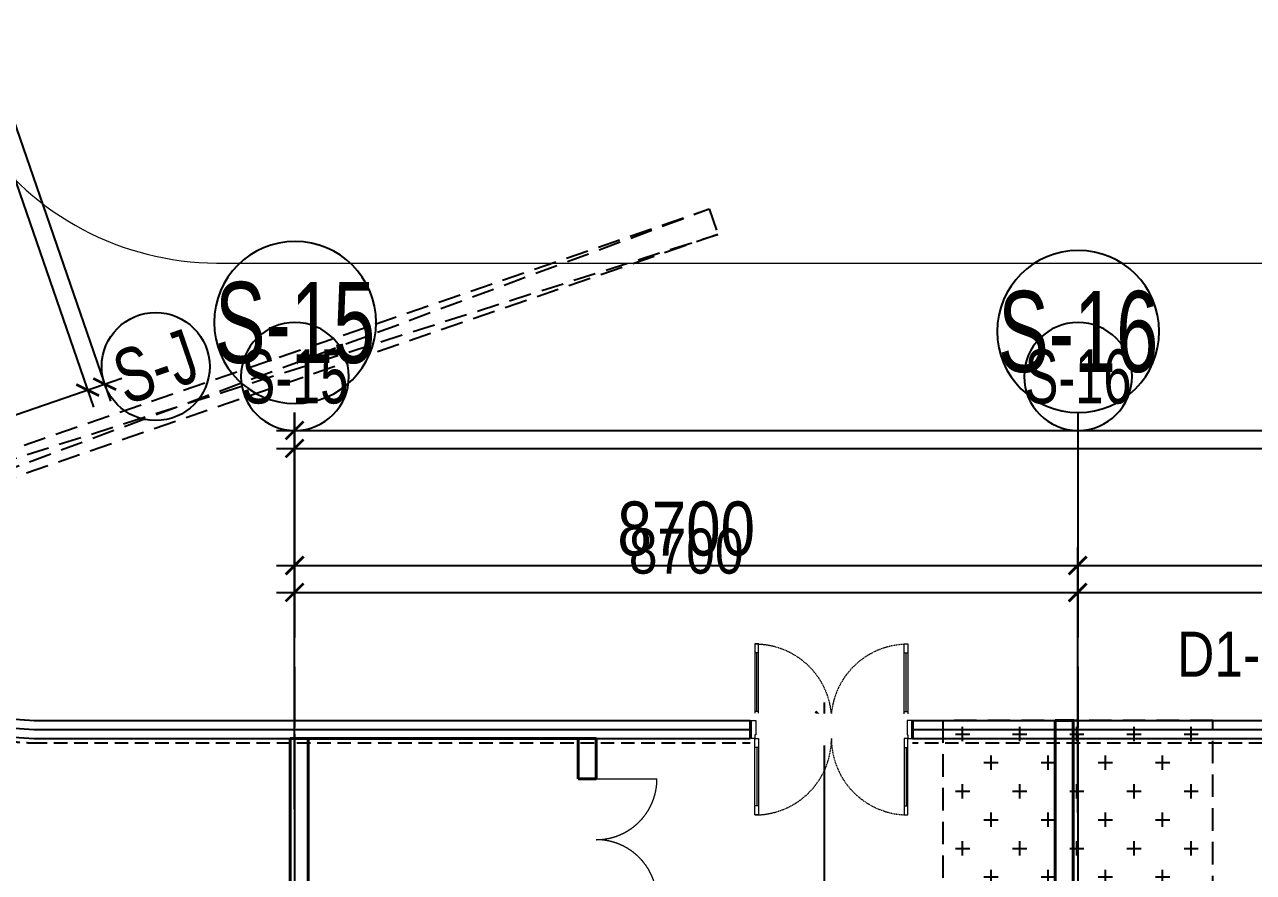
# Model space of a CAD drawing. Header units: millimetres. Extents: x -1534340 to 1713810, y -1348191 to 1114081.
# Drawn here: x 1302238 to 1315889, y -314515 to -305095 of the extents above; entities that cross this region are included whole.
import ezdxf
from ezdxf.enums import TextEntityAlignment as Align

# ---------------------------------------------------------------- set-up
doc = ezdxf.new("R2010")
doc.units = ezdxf.units.MM
doc.header["$LTSCALE"] = 100
doc.set_wipeout_variables(frame=1)
doc.header["$PDMODE"] = 32
doc.header["$PDSIZE"] = 2.5
for name, pattern in [('CENTER2', [1.125, 0.75, -0.125, 0.125, -0.125]), ('DASHED', [4.5, 3, -1.5]), ('DASHED2', [0.375, 0.25, -0.125]), ('HIDDEN', [0.375, 0.25, -0.125]), ('HIDDEN2', [0.1875, 0.125, -0.0625]), ('xref.asix of  podium$0$xref.asix of  podium$0$DASHDOT', [1, 0.5, -0.25, 0, -0.25])]:
    doc.linetypes.add(name, pattern=pattern)
for name, color, linetype, lineweight in [('0-Hatch', 250, 'Continuous', 40), ('ccu12-Tencaukien', 9, 'Continuous', 15), ('CUA', 37, 'Continuous', 13), ('D-building block', 8, 'Continuous', 13), ('KT-Net cat', 1, 'Continuous', 40), ('KT-Net cot', 2, 'Continuous', 50), ('KT-Net thay', 7, 'Continuous', 15)]:
    doc.layers.add(name, color=color, linetype=linetype, lineweight=lineweight)
for name, color, linetype in [('0-khuat', 3, 'HIDDEN'), ('A-GLAZ', 135, 'Continuous'), ('ccu11-Khuat', 9, 'DASHED'), ('ccu12-Hatch', 250, 'Continuous'), ('ccu12-Manh', 8, 'Continuous'), ('ccu12-Text', 31, 'Continuous'), ('ccu12-Thay', 7, 'Continuous'), ('ccu12-Truc', 13, 'CENTER2'), ('KC2-DIM', 251, 'Continuous'), ('KCS_COLUMN', 2, 'Continuous'), ('KT-Dim', 8, 'Continuous'), ('KT-Kich thuoc', 9, 'Continuous'), ('xref.asix of  podium$0$xref.asix of  podium$0$AUDIT_I_220805193045-1', 50, 'Continuous'), ('xref.asix of  podium$0$xref.asix of  podium$0$AUDIT_I_220807103235-17', 50, 'Continuous'), ('xref.asix of  podium$0$xref.asix of  podium$0$KT-Dim', 8, 'Continuous'), ('xref.asix of  podium$0$xref.asix of  podium$0$KT-Kich thuoc', 9, 'Continuous'), ('xref.asix of  podium$0$xref.asix of  podium$0$KT-Luoi truc South Tower', 8, 'xref.asix of  podium$0$xref.asix of  podium$0$DASHDOT'), ('Xref_ST_MBDV Cot vach 30.7.2022|Xref_ST_MBDV Cot vach 30.7.2022|Xref_ST_MBDV Cot vach 30.7.2022|Xref_ST_MBDV Cot vach 30.7.2022|A-GRID-SYM', 50, 'Continuous')]:
    doc.layers.add(name, color=color, linetype=linetype)
doc.styles.add('Arial Narrow', font='ARIALN.TTF')
doc.styles.add('HBA-Text', font='GOTHIC.TTF')
doc.styles.add('xref.asix of  podium$0$xref.asix of  podium$0$HBA-Text', font='GOTHIC.TTF')
doc.dimstyles.new('ccu12-200', dxfattribs={"dimscale": 200, "dimtxt": 2.5, "dimasz": 1, "dimexe": 1, "dimexo": 2, "dimgap": 1, "dimtad": 1, "dimdec": 0, "dimrnd": 5, "dimdsep": 46, "dimtxsty": 'Arial Narrow', "dimblk": 'ARCHTICK', "dimcen": -1, "dimdle": 1, "dimclrd": 256, "dimclre": 256, "dimclrt": 3, "dimadec": 0, "dimazin": 2, "dimtfac": 0.1, "dimtdec": 0, "dimtmove": 0, "dimatfit": 1, "dimldrblk": 'ARCHTICK', "dimfxl": 1, "dimtvp": 0.833333, "dimtolj": 1, "dimtzin": 12, "dimarcsym": 0})
doc.dimstyles.new('CCU_1-200', dxfattribs={"dimscale": 200, "dimtxt": 3, "dimasz": 1, "dimexe": 1, "dimexo": 2, "dimgap": 0.5, "dimtad": 1, "dimdec": 0, "dimdsep": 46, "dimtxsty": 'Arial Narrow', "dimblk": 'ARCHTICK', "dimcen": -1, "dimdle": 1, "dimclrd": 256, "dimclre": 256, "dimclrt": 3, "dimadec": 0, "dimazin": 2, "dimtfac": 0.1, "dimtdec": 0, "dimtix": 1, "dimtmove": 2, "dimatfit": 1, "dimfxl": 1, "dimtvp": 0.833333, "dimtolj": 1, "dimtzin": 12, "dimarcsym": 0})

# ---------------------------------------------------------------- blocks, each defined once
blk = doc.blocks.new('MBKC-T1-PN')
at = {"layer": '0-Hatch', "ltscale": 2}
h = blk.add_hatch(dxfattribs=at)
h.set_pattern_fill('CROSS', color=256, scale=1000, angle=90, style=0)
h.set_pattern_definition([(90, (-894365, 300749.5), (-6350, 6350), [3175, -9525]), (180, (-892777, 302337), (-6350, -6350), [3175, -9525])])
h.paths.add_polyline_path([(44971, -15577), (64016, -9001), (65302, -12727), (73787, -12727), (73787, -25677), (62787, -25677), (62787, -28977), (49597, -28977)])
at = {"layer": 'ccu12-Hatch', "ltscale": 0.5}
h = blk.add_hatch(dxfattribs=at)
h.set_pattern_fill('CROSS', color=256, scale=50)
h.set_pattern_definition([(0, (-894364.76, 300749.45), (317.5, 317.5), [158.75, -476.25]), (90, (-894285.4, 300670.08), (-317.5, 317.5), [158.75, -476.25])])
h.paths.add_polyline_path([(79837, -25677), (82837, -25677), (82837, -12077), (79837, -12077)])
at = {"layer": '0-khuat', "ltscale": 10}
blk.add_lwpolyline([(82837, -25677), (82837, -12077), (79837, -12077), (79837, -25677)], close=True, dxfattribs=at)
at = {"layer": 'ccu11-Khuat', "ltscale": 0.5, "elevation": 0}
blk.add_lwpolyline([(100591, -35427), (55456, -35427, -0.326962), (50828, -32029), (46319, -19000, 0.427662), (30483, -12598), (15440, -17788, -0.196541), (11052, -17540, -0.045291), (3605, -9503), (-504, -3436, -0.399034), (1771, 353), (31191, 10495, -0.12044), (42592, 11818), (58407, 7707, -0.226255), (60280, 6013), (65645, -9495, 0.291647), (69738, -12327), (89787, -12327)], format="xyb", dxfattribs=at)
at = {"layer": 'ccu12-Thay', "ltscale": 0.5, "elevation": 0}
blk.add_lwpolyline([(31107, 10731, -0.12058), (42639, 12064), (58474, 7948, -0.227239), (60514, 6101), (65879, -9406, 0.290863), (69743, -12077), (90037, -12077)], format="xyb", dxfattribs=at)
blk = doc.blocks.new('GRID-SYM-flat-91')
at = {"layer": 'Xref_ST_MBDV Cot vach 30.7.2022|Xref_ST_MBDV Cot vach 30.7.2022|Xref_ST_MBDV Cot vach 30.7.2022|Xref_ST_MBDV Cot vach 30.7.2022|A-GRID-SYM'}
blk.add_circle((0, 0, 0), 900, dxfattribs=at)
at = {"layer": 'Xref_ST_MBDV Cot vach 30.7.2022|Xref_ST_MBDV Cot vach 30.7.2022|Xref_ST_MBDV Cot vach 30.7.2022|Xref_ST_MBDV Cot vach 30.7.2022|A-GRID-SYM', "style": 'HBA-Text'}
blk.add_attdef('GRID', text='', height=900, rotation=19.0471, dxfattribs=at).set_placement((0, 0, 0), align=Align.MIDDLE_CENTER)
blk = doc.blocks.new('_ARCHTICK')
at = {"color": 0, "linetype": 'ByBlock', "const_width": 0.15}
blk.add_lwpolyline([(-0.5, -0.5), (0.5, 0.5)], dxfattribs=at)
blk = doc.blocks.new('*D1124')
at = {"layer": 'Defpoints', "color": 0, "transparency": 16777216}
for p in [(366647, -37704, 0), (379300, -66026), (376730, -66913, 0)]:
    blk.add_point(p, dxfattribs=at)
at = {"layer": 'KT-Dim', "lineweight": -2, "transparency": 16777216}
for p, q in [((369150, -36628), (379365, -66215)), ((367025, -37574), (369405, -36752)), ((377108, -66782), (379489, -65960))]:
    blk.add_line(p, q, dxfattribs=at)
at = {"layer": 'KT-Dim', "lineweight": -2, "transparency": 16777216, "xscale": 200, "yscale": 200, "zscale": 200}
for p, rotation in [((369216, -36817), 109.0471074728855), ((379300, -66026), 289.0471074728856)]:
    blk.add_blockref('_ARCHTICK', p, dxfattribs=dict(at, rotation=rotation))
at = {"layer": 'KT-Dim', "color": 3, "transparency": 16777216, "insert": (374688, -51273), "char_height": 500, "attachment_point": 5, "rotation": 289.0471, "style": 'Arial Narrow'}
blk.add_mtext('\\A1;30900', dxfattribs=at)
blk = doc.blocks.new('*D1126')
at = {"layer": 'Defpoints', "color": 0, "transparency": 16777216}
for p in [(390299, -68275), (381599, -71082, 0), (390299, -71118, 0)]:
    blk.add_point(p, dxfattribs=at)
at = {"layer": 'KT-Dim', "lineweight": -2, "transparency": 16777216}
for p, q in [((381599, -70682), (381599, -68075)), ((390299, -70718), (390299, -68075)), ((381399, -68275), (390499, -68275))]:
    blk.add_line(p, q, dxfattribs=at)
at = {"layer": 'KT-Dim', "lineweight": -2, "transparency": 16777216, "xscale": 200, "yscale": 200, "zscale": 200, "rotation": 180}
blk.add_blockref('_ARCHTICK', (381599, -68275), dxfattribs=at)
at = {"layer": 'KT-Dim', "lineweight": -2, "transparency": 16777216, "xscale": 200, "yscale": 200, "zscale": 200}
blk.add_blockref('_ARCHTICK', (390299, -68275), dxfattribs=at)
at = {"layer": 'KT-Dim', "color": 3, "transparency": 16777216, "insert": (385949, -67819), "char_height": 500, "attachment_point": 5, "style": 'Arial Narrow'}
blk.add_mtext('\\A1;8700', dxfattribs=at)
blk = doc.blocks.new('*D1127')
at = {"layer": 'Defpoints', "color": 0, "transparency": 16777216}
for p in [(398999, -68275), (398999, -70976, 0), (390299, -71118, 0)]:
    blk.add_point(p, dxfattribs=at)
at = {"layer": 'KT-Dim', "lineweight": -2, "transparency": 16777216}
for p, q in [((390299, -70718), (390299, -68075)), ((398999, -70576), (398999, -68075)), ((390099, -68275), (399199, -68275))]:
    blk.add_line(p, q, dxfattribs=at)
at = {"layer": 'KT-Dim', "lineweight": -2, "transparency": 16777216, "xscale": 200, "yscale": 200, "zscale": 200, "rotation": 180}
blk.add_blockref('_ARCHTICK', (390299, -68275), dxfattribs=at)
at = {"layer": 'KT-Dim', "lineweight": -2, "transparency": 16777216, "xscale": 200, "yscale": 200, "zscale": 200}
blk.add_blockref('_ARCHTICK', (398999, -68275), dxfattribs=at)
at = {"layer": 'KT-Dim', "color": 3, "transparency": 16777216, "insert": (394649, -67819), "char_height": 500, "attachment_point": 5, "style": 'Arial Narrow'}
blk.add_mtext('\\A1;8700', dxfattribs=at)
blk = doc.blocks.new('*D1130')
at = {"layer": 'Defpoints', "color": 0, "transparency": 16777216}
for p in [(409199, -66675), (381599, -70845), (409199, -70845)]:
    blk.add_point(p, dxfattribs=at)
at = {"layer": 'KT-Dim', "lineweight": -2, "transparency": 16777216}
for p, q in [((381599, -70445), (381599, -66475)), ((409199, -70445), (409199, -66475)), ((381399, -66675), (409399, -66675))]:
    blk.add_line(p, q, dxfattribs=at)
at = {"layer": 'KT-Dim', "lineweight": -2, "transparency": 16777216, "xscale": 200, "yscale": 200, "zscale": 200, "rotation": 180}
blk.add_blockref('_ARCHTICK', (381599, -66675), dxfattribs=at)
at = {"layer": 'KT-Dim', "lineweight": -2, "transparency": 16777216, "xscale": 200, "yscale": 200, "zscale": 200}
blk.add_blockref('_ARCHTICK', (409199, -66675), dxfattribs=at)
at = {"layer": 'KT-Dim', "color": 3, "transparency": 16777216, "insert": (395399, -66219), "char_height": 500, "attachment_point": 5, "style": 'Arial Narrow'}
blk.add_mtext('\\A1;27600', dxfattribs=at)
blk = doc.blocks.new('GRID-SYM-flat-73')
at = {"layer": 'Xref_ST_MBDV Cot vach 30.7.2022|Xref_ST_MBDV Cot vach 30.7.2022|Xref_ST_MBDV Cot vach 30.7.2022|Xref_ST_MBDV Cot vach 30.7.2022|A-GRID-SYM'}
blk.add_circle((0, 0, 0), 900, dxfattribs=at)
at = {"layer": 'Xref_ST_MBDV Cot vach 30.7.2022|Xref_ST_MBDV Cot vach 30.7.2022|Xref_ST_MBDV Cot vach 30.7.2022|Xref_ST_MBDV Cot vach 30.7.2022|A-GRID-SYM', "style": 'HBA-Text'}
blk.add_attdef('GRID', text='', height=900, rotation=359.6303, dxfattribs=at).set_placement((0, 0, 0), align=Align.MIDDLE_CENTER)
blk = doc.blocks.new('*U704')
at = {"layer": 'ccu12-Tencaukien', "color": 8, "ltscale": 10000}
blk.add_line((360.7, -155.3), (354.4, -155.3), dxfattribs=at)
at = {"layer": 'ccu12-Text', "color": 2, "style": 'Arial Narrow', "width": 0.8}
blk.add_attdef('SH', text='', height=300, dxfattribs=at).set_placement((275.6, 5.9), align=Align.BOTTOM_RIGHT)
at = {"layer": 'ccu12-Text', "color": 31, "style": 'Arial Narrow', "width": 0.8}
for tag, p in [('(', (507.5, -75.4)), ('KT', (632.6, -75.4)), (')', (962.9, -75.4))]:
    blk.add_attdef(tag, text='', height=250, dxfattribs=at).set_placement(p, align=Align.BOTTOM_LEFT)
blk = doc.blocks.new('*D1382')
at = {"layer": 'Defpoints', "color": 0, "ltscale": 0.5, "transparency": 16777216}
for p in [(1311123, -312826), (1312491, -312826, 0), (1312438, -326426)]:
    blk.add_point(p, dxfattribs=at)
at = {"layer": 'KC2-DIM', "lineweight": -2, "ltscale": 0.5, "transparency": 16777216}
for p, q in [((1311123, -326626), (1311123, -312626)), ((1312091, -312826), (1310923, -312826)), ((1312038, -326426), (1310923, -326426))]:
    blk.add_line(p, q, dxfattribs=at)
at = {"layer": 'KC2-DIM', "lineweight": -2, "ltscale": 0.5, "transparency": 16777216, "xscale": 200, "yscale": 200, "zscale": 200}
for p, rotation in [((1311123, -312826), 90), ((1311123, -326426), 270)]:
    blk.add_blockref('_ARCHTICK', p, dxfattribs=dict(at, rotation=rotation))
at = {"layer": 'KC2-DIM', "color": 3, "ltscale": 0.5, "transparency": 16777216, "insert": (1310667, -319626), "char_height": 500, "attachment_point": 5, "rotation": 90, "style": 'Arial Narrow', "bg_fill": 3, "box_fill_scale": 1.1, "bg_fill_color": 256, "bg_fill_true_color": 13158600, "bg_fill_transparency": 0}
blk.add_mtext('\\A1;13600', dxfattribs=at)
blk = doc.blocks.new('VACH-NN-PN-T1')
at = {"layer": 'KCS_COLUMN', "linetype": 'HIDDEN', "ltscale": 10}
for p, q in [((67081, -22701), (78846, -18322)), ((66983, -22418), (78944, -18606))]:
    blk.add_line(p, q, dxfattribs=at)
blk.add_lwpolyline([(67081, -22701), (66983, -22418), (78846, -18322), (78944, -18606)], close=True, dxfattribs=at)
blk = doc.blocks.new('*D2838')
at = {"layer": 'Defpoints', "color": 0, "transparency": 16777216}
for p in [(-48876, 62062), (-36033, 33807), (-38791, 32854)]:
    blk.add_point(p, dxfattribs=at)
at = {"layer": 'xref.asix of  podium$0$xref.asix of  podium$0$KT-Kich thuoc', "lineweight": -2, "transparency": 16777216}
for p, q in [((-48497, 62193), (-45928, 63080)), ((-46182, 63204), (-35968, 33617)), ((-38413, 32985), (-35844, 33872))]:
    blk.add_line(p, q, dxfattribs=at)
at = {"layer": 'xref.asix of  podium$0$xref.asix of  podium$0$KT-Kich thuoc', "lineweight": -2, "transparency": 16777216, "xscale": 200, "yscale": 200, "zscale": 200}
for p, rotation in [((-46117, 63015), 109.0471074380958), ((-36033, 33807), 289.0471074380958)]:
    blk.add_blockref('_ARCHTICK', p, dxfattribs=dict(at, rotation=rotation))
at = {"layer": 'xref.asix of  podium$0$xref.asix of  podium$0$KT-Kich thuoc', "color": 3, "transparency": 16777216, "insert": (-40691, 48543), "char_height": 600, "attachment_point": 5, "rotation": 289.0471, "style": 'Arial Narrow'}
blk.add_mtext('\\A1;30900', dxfattribs=at)
blk = doc.blocks.new('*D2840')
at = {"layer": 'Defpoints', "color": 0, "transparency": 16777216}
for p in [(-25223, 31792), (-33923, 28921), (-25223, 28921)]:
    blk.add_point(p, dxfattribs=at)
at = {"layer": 'xref.asix of  podium$0$xref.asix of  podium$0$KT-Kich thuoc', "lineweight": -2, "transparency": 16777216}
for p, q in [((-33923, 29321), (-33923, 31992)), ((-25223, 29321), (-25223, 31992)), ((-34123, 31792), (-25023, 31792))]:
    blk.add_line(p, q, dxfattribs=at)
at = {"layer": 'xref.asix of  podium$0$xref.asix of  podium$0$KT-Kich thuoc', "lineweight": -2, "transparency": 16777216, "xscale": 200, "yscale": 200, "zscale": 200, "rotation": 180}
blk.add_blockref('_ARCHTICK', (-33923, 31792), dxfattribs=at)
at = {"layer": 'xref.asix of  podium$0$xref.asix of  podium$0$KT-Kich thuoc', "lineweight": -2, "transparency": 16777216, "xscale": 200, "yscale": 200, "zscale": 200}
blk.add_blockref('_ARCHTICK', (-25223, 31792), dxfattribs=at)
at = {"layer": 'xref.asix of  podium$0$xref.asix of  podium$0$KT-Kich thuoc', "color": 3, "transparency": 16777216, "insert": (-29573, 32198), "char_height": 600, "attachment_point": 5, "style": 'Arial Narrow'}
blk.add_mtext('\\A1;8700', dxfattribs=at)
blk = doc.blocks.new('*D2841')
at = {"layer": 'Defpoints', "color": 0, "transparency": 16777216}
for p in [(-16523, 31792), (-25223, 28921), (-16523, 28921)]:
    blk.add_point(p, dxfattribs=at)
at = {"layer": 'xref.asix of  podium$0$xref.asix of  podium$0$KT-Kich thuoc', "lineweight": -2, "transparency": 16777216}
for p, q in [((-25223, 29321), (-25223, 31992)), ((-16523, 29321), (-16523, 31992)), ((-25423, 31792), (-16323, 31792))]:
    blk.add_line(p, q, dxfattribs=at)
at = {"layer": 'xref.asix of  podium$0$xref.asix of  podium$0$KT-Kich thuoc', "lineweight": -2, "transparency": 16777216, "xscale": 200, "yscale": 200, "zscale": 200, "rotation": 180}
blk.add_blockref('_ARCHTICK', (-25223, 31792), dxfattribs=at)
at = {"layer": 'xref.asix of  podium$0$xref.asix of  podium$0$KT-Kich thuoc', "lineweight": -2, "transparency": 16777216, "xscale": 200, "yscale": 200, "zscale": 200}
blk.add_blockref('_ARCHTICK', (-16523, 31792), dxfattribs=at)
at = {"layer": 'xref.asix of  podium$0$xref.asix of  podium$0$KT-Kich thuoc', "color": 3, "transparency": 16777216, "insert": (-20873, 32198), "char_height": 600, "attachment_point": 5, "style": 'Arial Narrow'}
blk.add_mtext('\\A1;8700', dxfattribs=at)
blk = doc.blocks.new('*D2844')
at = {"layer": 'Defpoints', "color": 0, "transparency": 16777216}
for p in [(-6323, 33292), (-33923, 28921), (-6323, 28921)]:
    blk.add_point(p, dxfattribs=at)
at = {"layer": 'xref.asix of  podium$0$xref.asix of  podium$0$KT-Kich thuoc', "lineweight": -2, "transparency": 16777216}
for p, q in [((-33923, 29321), (-33923, 33492)), ((-6323, 29321), (-6323, 33492)), ((-34123, 33292), (-6123, 33292))]:
    blk.add_line(p, q, dxfattribs=at)
at = {"layer": 'xref.asix of  podium$0$xref.asix of  podium$0$KT-Kich thuoc', "lineweight": -2, "transparency": 16777216, "xscale": 200, "yscale": 200, "zscale": 200, "rotation": 180}
blk.add_blockref('_ARCHTICK', (-33923, 33292), dxfattribs=at)
at = {"layer": 'xref.asix of  podium$0$xref.asix of  podium$0$KT-Kich thuoc', "lineweight": -2, "transparency": 16777216, "xscale": 200, "yscale": 200, "zscale": 200}
blk.add_blockref('_ARCHTICK', (-6323, 33292), dxfattribs=at)
at = {"layer": 'xref.asix of  podium$0$xref.asix of  podium$0$KT-Kich thuoc', "color": 3, "transparency": 16777216, "insert": (-20123, 33698), "char_height": 600, "attachment_point": 5, "style": 'Arial Narrow'}
blk.add_mtext('\\A1;27600', dxfattribs=at)
blk = doc.blocks.new('xref.asix of  podium$0$xref.asix of  podium$0$GRID-SYM-flat-73')
at = {"layer": 'xref.asix of  podium$0$xref.asix of  podium$0$AUDIT_I_220805193045-1'}
blk.add_circle((0, 0, 0), 900, dxfattribs=at)
at = {"layer": 'xref.asix of  podium$0$xref.asix of  podium$0$AUDIT_I_220805193045-1', "style": 'xref.asix of  podium$0$xref.asix of  podium$0$HBA-Text'}
blk.add_attdef('GRID', text='', height=900, rotation=359.6303, dxfattribs=at).set_placement((0, 0, 0), align=Align.MIDDLE_CENTER)
blk = doc.blocks.new('NHÀ TRE T1')
at = {"layer": 'D-building block', "linetype": 'DASHED2', "ltscale": 1000}
blk.add_lwpolyline([(3200, 11950), (3875, 11950)], dxfattribs=at)
for centre, start, end in [((3200, 11950), 270, 0), ((3200, 10600), 0, 90)]:
    blk.add_arc(centre, 675, start, end, dxfattribs=at)
at = {"layer": 'KT-Net cat'}
for p, q in [((-200, 10700), (-200, 12400)), ((0, 10700), (0, 12400)), ((3000, 11950), (3000, 12400)), ((3200, 11950), (3200, 12400)), ((3000, 11950), (3200, 11950))]:
    blk.add_line(p, q, dxfattribs=at)
at = {"layer": 'KT-Net cat', "elevation": 0}
blk.add_lwpolyline([(8300, 12600), (8300, 9600), (8500, 9600), (8500, 12600)], close=True, dxfattribs=at)
at = {"layer": 'KT-Net cat'}
blk.add_lwpolyline([(-200, 12400), (3200, 12400)], dxfattribs=at)
blk = doc.blocks.new('*U229')
for p, q in [((-750, -90), (-750, -50)), ((-100, -70), (-750, -70)), ((-100, -90), (-100, -50)), ((-750, -1710), (-750, -1750)), ((-100, -1730), (-750, -1730)), ((-100, -1710), (-100, -1750))]:
    blk.add_line(p, q)
for points in [[(200, 0), (200, -60), (40, -60), (40, -50), (0, -50), (0, 0)], [(0, -50), (0, -90), (-850, -90), (-850, -50)], [(0, -1750), (0, -1710), (-850, -1710), (-850, -1750)], [(200, -1800), (200, -1740), (40, -1740), (40, -1750), (0, -1750), (0, -1800)]]:
    blk.add_lwpolyline(points, close=True)
at = {"linetype": 'HIDDEN2'}
for centre, start, end in [((0, -50), 180, 270), ((0, -1750), 90, 180)]:
    blk.add_arc(centre, 850, start, end, dxfattribs=at)
blk = doc.blocks.new('KHHFG')
blk.add_wipeout([(-80, 1884), (238, 1884), (264, 84), (-70, 84)]).dxf.layer = 'KT-Kich thuoc'
at = {"layer": 'KT-Net cat'}
for p, q in [((200, 1884), (0, 1884)), ((200, 84), (0, 84))]:
    blk.add_line(p, q, dxfattribs=at)
at = {"layer": 'CUA', "xscale": -1, "rotation": 359.999999524041}
blk.add_blockref('*U229', (200, 1884), dxfattribs=at)
blk = doc.blocks.new('Grid-ST-flat-3')
at = {"layer": 'ccu12-Truc', "ltscale": 30}
for p, q in [((381599.4, -66474.8), (381599.4, -104409.6)), ((390299.4, -66474.8), (390299.4, -104409.6))]:
    blk.add_line(p, q, dxfattribs=at)
at = {"layer": 'KT-Dim'}
ref = blk.add_blockref('GRID-SYM-flat-91', (380055.9, -65764.6, 0), dxfattribs=dict(at, xscale=0.6666666666666666, yscale=0.6666666666666666, zscale=0.6666666666666666))
ref.add_attrib('GRID', 'S-J', dxfattribs={"layer": 'Xref_ST_MBDV Cot vach 30.7.2022|Xref_ST_MBDV Cot vach 30.7.2022|Xref_ST_MBDV Cot vach 30.7.2022|Xref_ST_MBDV Cot vach 30.7.2022|A-GRID-SYM', "height": 600, "rotation": 19, "style": 'HBA-Text', "width": 0.75}).set_placement((380055.9, -65764.6, 0), align=Align.MIDDLE_CENTER)
ref = blk.add_blockref('GRID-SYM-flat-73', (381602.8, -65874.8, 0), dxfattribs=dict(at, xscale=-0.6666666666666665, yscale=0.6666666666666665, zscale=0.6666666666666665, rotation=179.6748020054017))
ref.add_attrib('GRID', 'S-15', dxfattribs={"layer": 'Xref_ST_MBDV Cot vach 30.7.2022|Xref_ST_MBDV Cot vach 30.7.2022|Xref_ST_MBDV Cot vach 30.7.2022|Xref_ST_MBDV Cot vach 30.7.2022|A-GRID-SYM', "height": 600, "style": 'HBA-Text', "width": 0.7}).set_placement((381602.8, -65874.8, 0), align=Align.MIDDLE_CENTER)
ref = blk.add_blockref('GRID-SYM-flat-73', (390302.8, -65874.8, 0), dxfattribs=dict(at, xscale=-0.6666666666666665, yscale=0.6666666666666665, zscale=0.6666666666666665, rotation=179.6748020054017))
ref.add_attrib('GRID', 'S-16', dxfattribs={"layer": 'Xref_ST_MBDV Cot vach 30.7.2022|Xref_ST_MBDV Cot vach 30.7.2022|Xref_ST_MBDV Cot vach 30.7.2022|Xref_ST_MBDV Cot vach 30.7.2022|A-GRID-SYM', "height": 600, "style": 'HBA-Text', "width": 0.7}).set_placement((390302.8, -65874.8, 0), align=Align.MIDDLE_CENTER)
dim = blk.add_linear_dim(base=(379299.7, -66025.7, 0), p1=(366646.9, -37704.3), p2=(376730.3, -66912.7, 0), angle=109.04711, dimstyle='ccu12-200', dxfattribs=at)
dim.commit()
dim.dimension.update_dxf_attribs({"geometry": '*D1124', "text_midpoint": (374688, -51272.9, 0)})
for base, p1, p2, picture, middle in [((409199.4, -66674.8), (381599.4, -70845.4), (409199.4, -70845.4), '*D1130', (395399.4, -66219.5)), ((390299.4, -68274.8, 0), (381599.4, -71082.4), (390299.4, -71118), '*D1126', (385949.4, -67819.5, 0)), ((398999.4, -68274.8, 0), (390299.4, -71118), (398999.4, -70975.6), '*D1127', (394649.4, -67819.5, 0))]:
    dim = blk.add_linear_dim(base=base, p1=p1, p2=p2, dimstyle='ccu12-200', dxfattribs=at)
    dim.commit()
    dim.dimension.update_dxf_attribs({"geometry": picture, "text_midpoint": middle})
blk = doc.blocks.new('xref.asix of  podium$0$xref.asix of  podium$0$Asix South Tower')
at = {"layer": 'xref.asix of  podium$0$xref.asix of  podium$0$KT-Luoi truc South Tower', "ltscale": 10}
for p, q in [((-33923, 33491.9), (-33923, -4459.1)), ((-25223, 33491.9), (-25223, -4459.1))]:
    blk.add_line(p, q, dxfattribs=at)
at = {"layer": 'xref.asix of  podium$0$xref.asix of  podium$0$KT-Dim'}
ref = blk.add_blockref('xref.asix of  podium$0$xref.asix of  podium$0$GRID-SYM-flat-73', (-33917.9, 34491.9, 0), dxfattribs=dict(at, xscale=-1, rotation=179.6748020054017))
ref.add_attrib('GRID', 'S-15', dxfattribs={"layer": 'xref.asix of  podium$0$xref.asix of  podium$0$AUDIT_I_220807103235-17', "height": 900, "style": 'xref.asix of  podium$0$xref.asix of  podium$0$HBA-Text', "width": 0.7}).set_placement((-33917.9, 34491.9, 0), align=Align.MIDDLE_CENTER)
ref = blk.add_blockref('xref.asix of  podium$0$xref.asix of  podium$0$GRID-SYM-flat-73', (-25217.9, 34391.9, 0), dxfattribs=dict(at, xscale=-1, rotation=179.6748020054017))
ref.add_attrib('GRID', 'S-16', dxfattribs={"layer": 'xref.asix of  podium$0$xref.asix of  podium$0$AUDIT_I_220807103235-17', "height": 900, "style": 'xref.asix of  podium$0$xref.asix of  podium$0$HBA-Text', "width": 0.7}).set_placement((-25217.9, 34391.9, 0), align=Align.MIDDLE_CENTER)
at = {"layer": 'xref.asix of  podium$0$xref.asix of  podium$0$KT-Kich thuoc'}
dim = blk.add_linear_dim(base=(-36033, 33806.5), p1=(-48875.5, 62062.4), p2=(-38791.5, 32854.2), angle=109.04711, dimstyle='CCU_1-200', dxfattribs=at)
dim.commit()
dim.dimension.update_dxf_attribs({"geometry": '*D2838', "text_midpoint": (-40691, 48543.3)})
for base, p1, p2, picture, middle in [((-6323, 33291.9), (-33923, 28921.3), (-6323, 28921.3), '*D2844', (-20123, 33698.2)), ((-25223, 31791.9), (-33923, 28921.3), (-25223, 28921.3), '*D2840', (-29573, 32198.2)), ((-16523, 31791.9), (-25223, 28921.3), (-16523, 28921.3), '*D2841', (-20873, 32198.2))]:
    dim = blk.add_linear_dim(base=base, p1=p1, p2=p2, dimstyle='CCU_1-200', dxfattribs=at)
    dim.commit()
    dim.dimension.update_dxf_attribs({"geometry": picture, "text_midpoint": middle})
blk = doc.blocks.new('312')
at = {"layer": 'A-GLAZ', "elevation": 0}
for points in [[(1490551.4, -289244.6, -0.1205796), (1502083.7, -287911.4), (1517918.8, -292027, -0.2272386), (1519958.8, -293874.1), (1525323.7, -309381.1, 0.2908633), (1529188, -312051.9), (1549481.7, -312051.9)], [(1512572.2, -290740.7), (1517892, -292123.3, -0.2268594), (1519865.2, -293909.4), (1525230.3, -309416.9, 0.2911846), (1529186.1, -312151.9), (1549381.7, -312151.9)], [(1512545.6, -290837.1), (1517865.1, -292219.7, -0.2264613), (1519771.7, -293944.8), (1525136.8, -309452.7, 0.2914954), (1529184.2, -312251.9), (1549281.7, -312251.9)]]:
    blk.add_lwpolyline(points, format="xyb", dxfattribs=at)
at = {"layer": 'KT-Net cat'}
blk.add_blockref('NHÀ TRE T1', (1532231.7, -324651.9, 0), dxfattribs=at)
at = {"layer": 'xref.asix of  podium$0$xref.asix of  podium$0$KT-Kich thuoc'}
blk.add_blockref('xref.asix of  podium$0$xref.asix of  podium$0$Asix South Tower', (1566004.7, -342122.3), dxfattribs=at)
at = {"layer": 'KT-Kich thuoc', "rotation": 89.99763441398511}
blk.add_blockref('KHHFG', (1539028.8, -312251.9, 0), dxfattribs=at)
at = {"layer": 'KT-Kich thuoc', "xscale": -1, "rotation": 90.00236558601485}
blk.add_blockref('KHHFG', (1539028.8, -312051.9, 0), dxfattribs=at)
at = {"layer": 'KT-Net thay', "elevation": 0}
blk.add_lwpolyline([(1520144.8, -294411.6), (1524391.7, -292942.4), (1528585.7, -305575.2, 0.2465731), (1531213.5, -306970.1), (1552731.7, -306970.1), (1552731.7, -312051.9)], format="xyb", dxfattribs=at)

msp = doc.modelspace()

# ---------------------------------------------------------------- block references
for name, p in [('MBKC-T1-PN', (1232600.9, -300749.5)), ('Grid-ST-flat-3', (923638.3, -243129.8))]:
    msp.add_blockref(name, p)
at = {"layer": 'ccu12-Tencaukien', "extrusion": (4.38813e-07, -9.79924e-07, 1)}
ref = msp.add_blockref('*U704', (1316829.8, -312655.5, -0.1), dxfattribs=dict(at, xscale=1.815893337873055, yscale=1.815893337873055, zscale=1.815893337873055, rotation=339.536933714468))
ref.add_attrib('KT', '(25x120)', dxfattribs={"color": 31, "extrusion": (4.38813e-07, -9.79924e-07, 1), "height": 500, "style": 'Arial Narrow'}).set_placement((1316855.7, -312499.1, 0.9), align=Align.BOTTOM_LEFT)
ref.add_attrib('SH', 'D1-01', dxfattribs={"color": 2, "extrusion": (4.38813e-07, -9.79924e-07, 1), "height": 500, "style": 'Arial Narrow'}).set_placement((1316600.8, -312490.2, 0.9), align=Align.BOTTOM_RIGHT)
at = {"layer": 'KT-Net cot'}
msp.add_blockref('VACH-NN-PN-T1', (1230995, -288820.4), dxfattribs=at)

# ---------------------------------------------------------------- next in the draw order: dimensions: what is measured, and where the dimension line sits
at = {"layer": 'KC2-DIM', "ltscale": 0.5}
dim = msp.add_linear_dim(base=(1311122.6, -312826.1), p1=(1312437.7, -326426.1), p2=(1312490.8, -312826.1, -0.1), angle=90, dimstyle='ccu12-200', override={"dimfxl": 150, "dimtfill": 1}, dxfattribs=at)
dim.commit()
dim.dimension.update_dxf_attribs({"geometry": '*D1382', "text_midpoint": (1310667.3, -319626.1)})

# ---------------------------------------------------------------- next in the draw order: block references
at = {"layer": 'ccu12-Manh'}
msp.add_blockref('312', (-226844, -774.2), dxfattribs=at)

doc.saveas('drawing.dxf')
